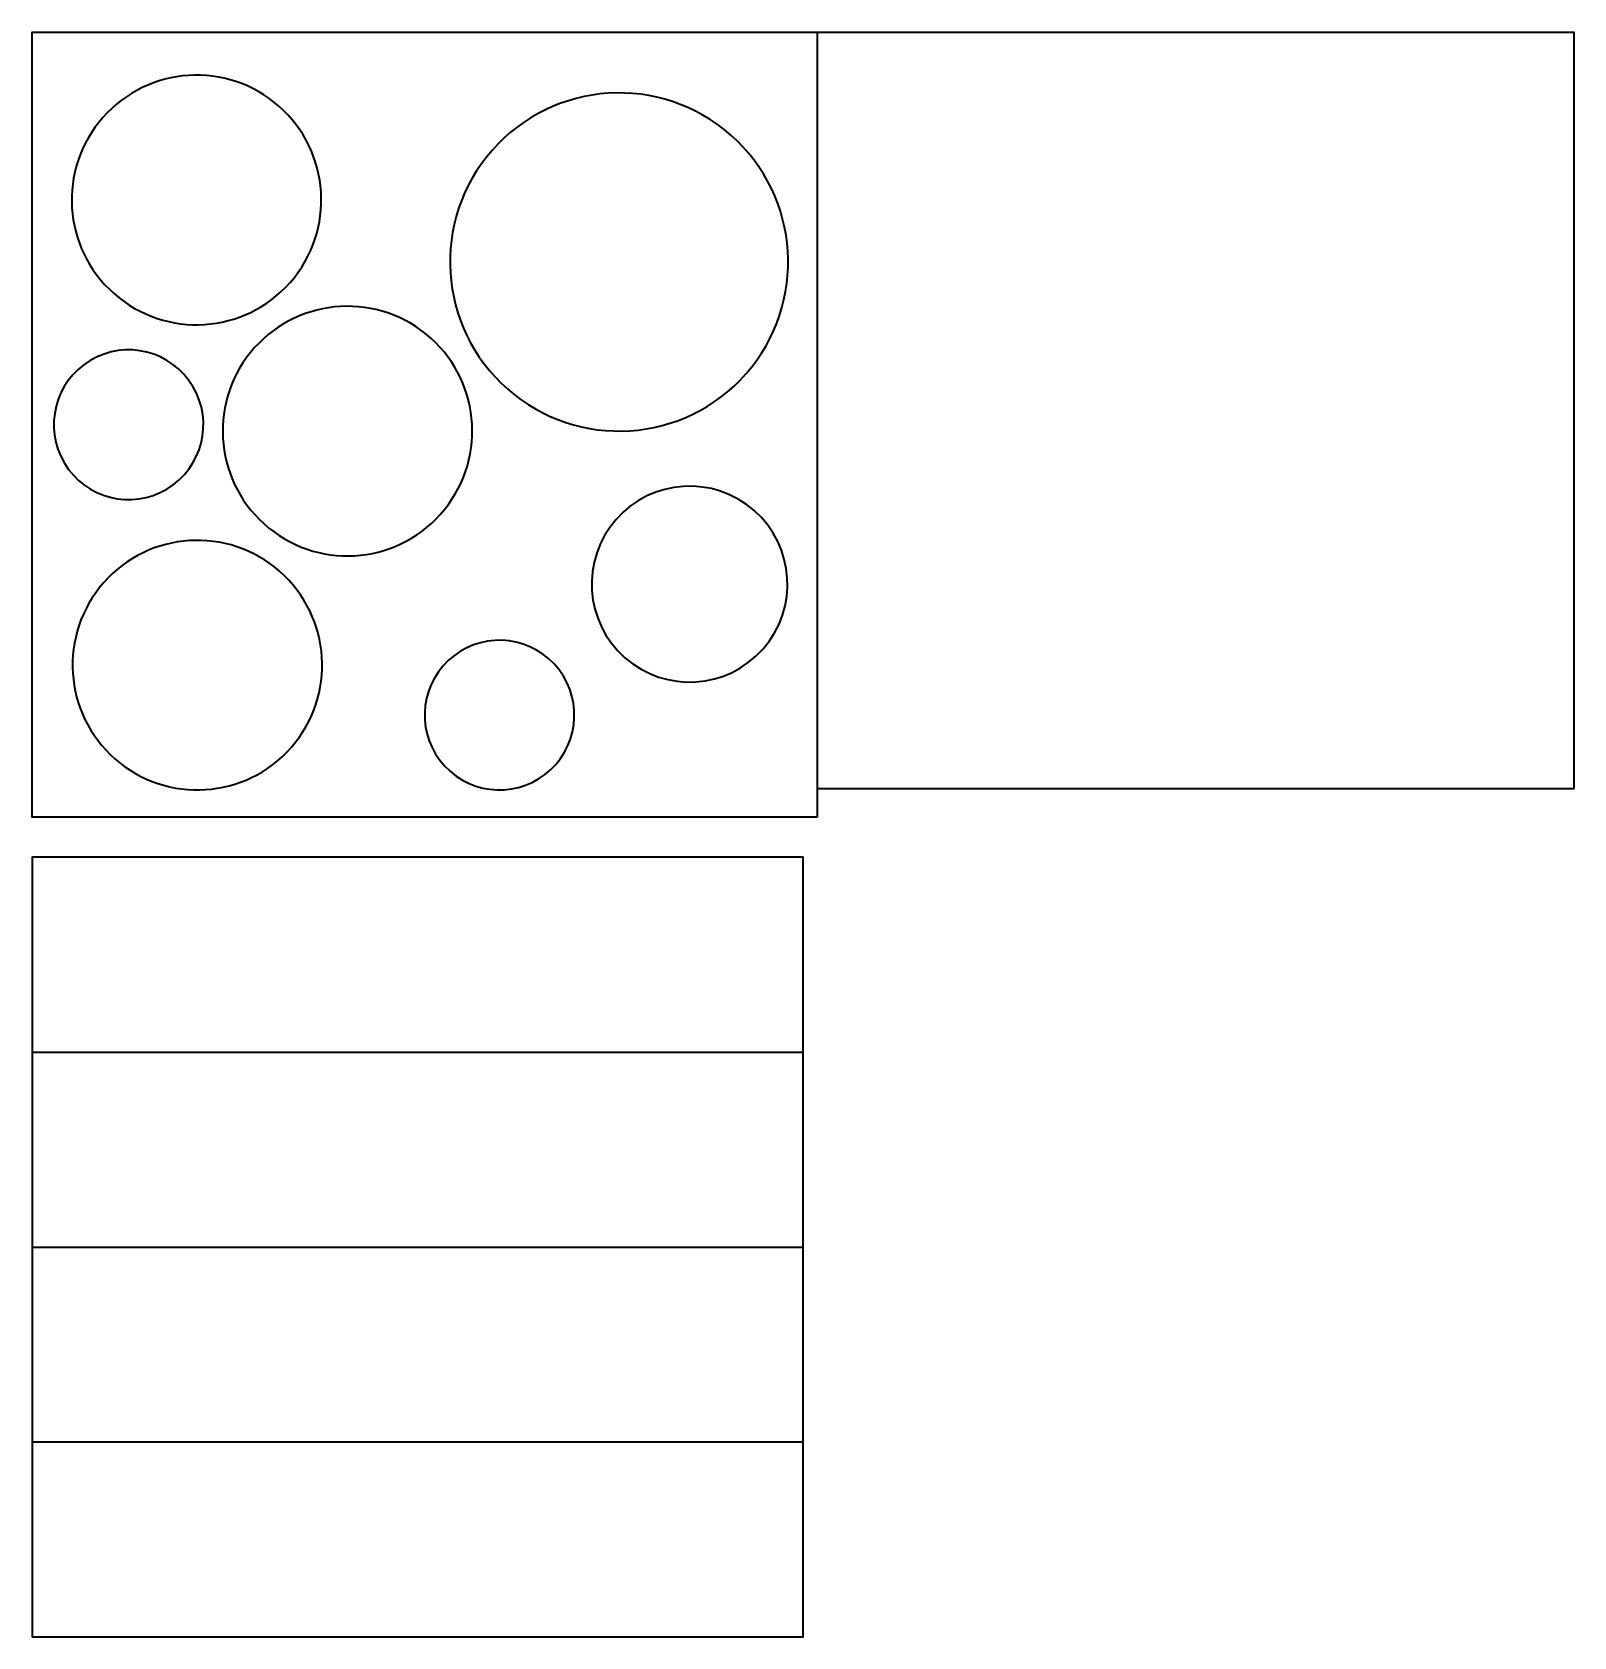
# Model space of a CAD drawing. Header units: inches. Extents: x 0.3 to 19.9, y -20.8 to -0.4.
import ezdxf

# ---------------------------------------------------------------- set-up
doc = ezdxf.new("R2010")
doc.units = ezdxf.units.IN
doc.header["$MEASUREMENT"] = 0
doc.layers.add('Layer 1', color=7, linetype='Continuous')

msp = doc.modelspace()

# ---------------------------------------------------------------- linework, layer by layer
at = {"layer": 'Layer 1', "color": 179, "lineweight": 35, "true_color": 0x231f20}
for points in [[(10.309, -10.358), (0.309, -10.358), (0.309, -0.358), (10.309, -0.358), (10.309, -10.358)], [(10.309, -0.358), (19.945, -0.358), (19.945, -9.994), (10.309, -9.994)], [(0.309, -13.349), (10.127, -13.349), (10.127, -10.867), (0.309, -10.867), (0.309, -13.349)], [(0.309, -13.349), (0.309, -15.831), (10.127, -15.831), (10.127, -13.349)], [(0.309, -15.831), (0.309, -18.313), (10.127, -18.313), (10.127, -15.831)], [(0.309, -18.313), (0.309, -20.795), (10.127, -20.795), (10.127, -18.313)]]:
    msp.add_lwpolyline(points, dxfattribs=at)
for points in [[(3.596, -3.545), (3.017, -4.204), (2.012, -4.269), (1.353, -3.689), (0.694, -3.11), (0.63, -2.106), (1.209, -1.447), (1.789, -0.787), (2.793, -0.723), (3.452, -1.302), (4.111, -1.882), (4.176, -2.886), (3.596, -3.545)], [(6.363, -4.903), (5.47, -4.118), (5.382, -2.758), (6.168, -1.864), (6.953, -0.971), (8.313, -0.884), (9.206, -1.669), (10.099, -2.454), (10.187, -3.815), (9.402, -4.708), (8.617, -5.601), (7.256, -5.688), (6.363, -4.903)], [(5.56, -6.44), (5.008, -7.122), (4.007, -7.227), (3.325, -6.674), (2.643, -6.122), (2.538, -5.121), (3.09, -4.439), (3.643, -3.757), (4.644, -3.652), (5.326, -4.204), (6.008, -4.757), (6.113, -5.757), (5.56, -6.44)], [(2.026, -6.177), (1.574, -6.446), (0.989, -6.298), (0.72, -5.846), (0.45, -5.394), (0.598, -4.809), (1.05, -4.54), (1.502, -4.27), (2.087, -4.418), (2.356, -4.87), (2.626, -5.322), (2.478, -5.907), (2.026, -6.177)], [(9.619, -8.212), (9.164, -8.729), (8.376, -8.78), (7.859, -8.325), (7.342, -7.87), (7.291, -7.083), (7.746, -6.565), (8.2, -6.048), (8.988, -5.997), (9.506, -6.452), (10.023, -6.907), (10.073, -7.695), (9.619, -8.212)], [(1.364, -9.613), (0.705, -9.034), (0.64, -8.03), (1.22, -7.37), (1.799, -6.711), (2.804, -6.647), (3.463, -7.226), (4.122, -7.806), (4.187, -8.81), (3.607, -9.469), (3.028, -10.128), (2.023, -10.193), (1.364, -9.613)], [(6.977, -9.685), (6.63, -10.08), (6.028, -10.119), (5.632, -9.772), (5.237, -9.424), (5.198, -8.822), (5.546, -8.427), (5.893, -8.032), (6.495, -7.993), (6.891, -8.34), (7.286, -8.688), (7.324, -9.29), (6.977, -9.685)]]:
    msp.add_open_spline(points, degree=3, knots=[0, 0, 0, 0, 1, 1, 1, 2, 2, 2, 3, 3, 3, 4, 4, 4, 4], dxfattribs=at)

doc.saveas('drawing.dxf')
